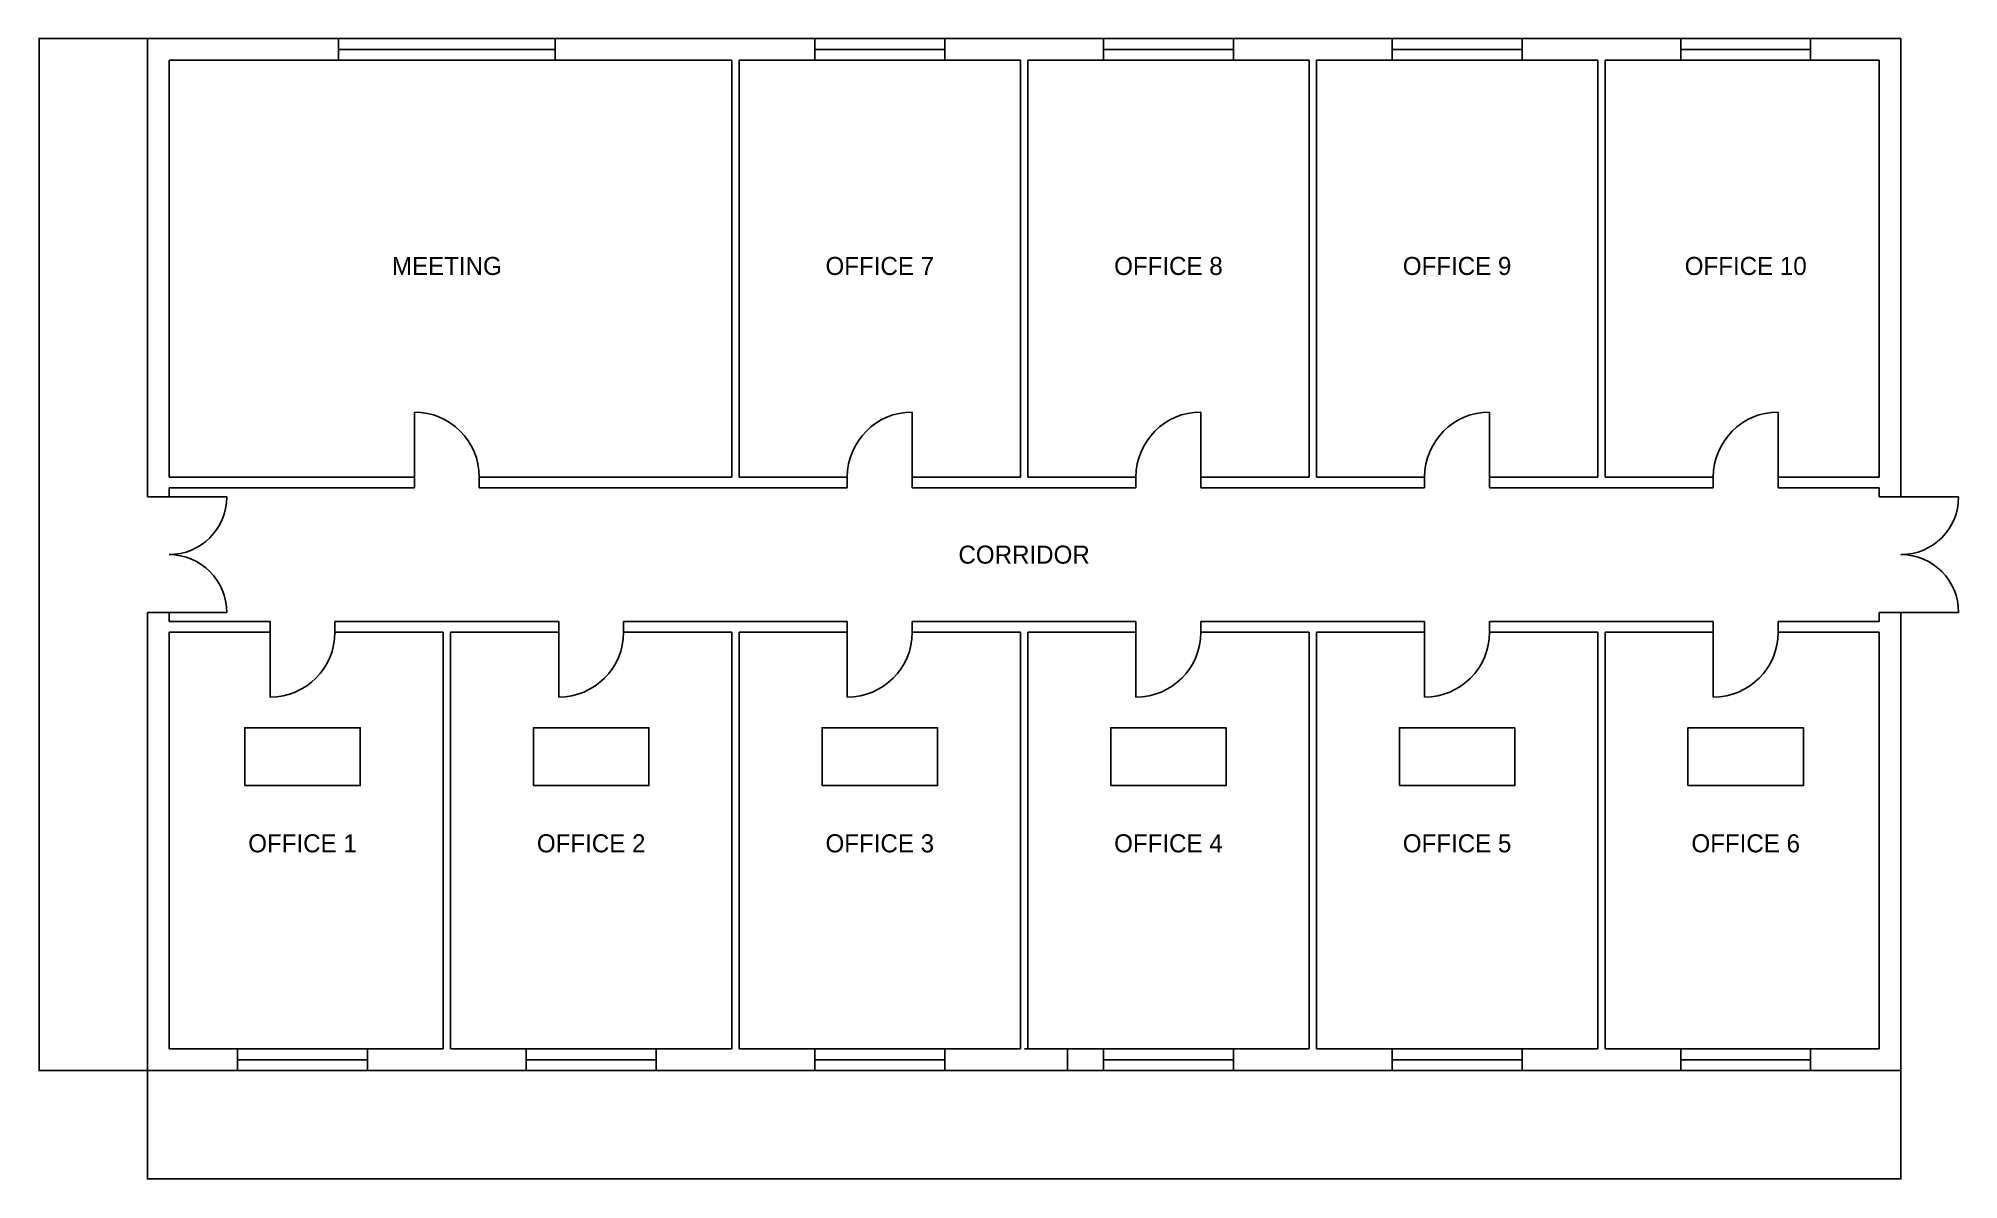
# Model space of a CAD drawing. Header units: inches. Extents: x -65 to 982, y -65 to 557.
import ezdxf
from ezdxf.enums import TextEntityAlignment as Align

# ---------------------------------------------------------------- set-up
doc = ezdxf.new("R2010")
doc.units = ezdxf.units.IN
for name, color, linetype in [('A-ANNO-DIMS', 7, 'Continuous'), ('A-AREA-IDEN', 7, 'Continuous'), ('A-DOOR', 7, 'Continuous'), ('A-GLAZ', 7, 'Continuous'), ('A-WALL', 7, 'Continuous'), ('I-FURN', 7, 'Continuous')]:
    doc.layers.add(name, color=color, linetype=linetype)
doc.styles.add('OpenSansCondensed-Light', font='OpenSansCondensed-Light.ttf')
doc.dimstyles.new('EZDXF', dxfattribs={"dimtxt": 0.25, "dimasz": 0.175, "dimexe": 0.375, "dimexo": 0.125, "dimgap": 0.1, "dimtad": 1, "dimlfac": 100, "dimzin": 12, "dimdsep": 46, "dimtxsty": 'OpenSansCondensed-Light', "dimblk": 'ARCHTICK', "dimcen": 2.5, "dimazin": 3, "dimtfac": 0.5, "dimtmove": 2, "dimatfit": 3})

# ---------------------------------------------------------------- blocks, each defined once
blk = doc.blocks.new('DOOR_SWING')
blk.add_line((0, 0), (0, 1))
blk.add_arc((0, 0), 1, 0, 90)
blk = doc.blocks.new('WINDOW_3L')
for p, q in [((0, 0.5), (1, 0.5)), ((0, -0.5), (0, 0.5)), ((1, -0.5), (1, 0.5)), ((0, 0), (1, 0)), ((0, -0.5), (1, -0.5))]:
    blk.add_line(p, q)
blk = doc.blocks.new('_ARCHTICK')
at = {"color": 0, "linetype": 'BYBLOCK', "const_width": 0.15}
blk.add_lwpolyline([(-0.5, -0.5), (0.5, 0.5)], dxfattribs=at)

msp = doc.modelspace()

# ---------------------------------------------------------------- linework, layer by layer
at = {"layer": 'A-WALL'}
for p, q in [((-5.90551, 307.08661), (-5.90551, 557.08661)), ((-5.90551, 557.08661), (98.4252, 557.08661)), ((98.4252, 557.08661), (98.4252, 545.27559)), ((216.53543, 557.08661), (358.26772, 557.08661)), ((216.53543, 545.27559), (216.53543, 557.08661)), ((358.26772, 557.08661), (358.26772, 545.27559)), ((429.13386, 557.08661), (515.74803, 557.08661)), ((429.13386, 545.27559), (429.13386, 557.08661)), ((515.74803, 557.08661), (515.74803, 545.27559)), ((586.61417, 557.08661), (673.22835, 557.08661)), ((586.61417, 545.27559), (586.61417, 557.08661)), ((673.22835, 557.08661), (673.22835, 545.27559)), ((744.09449, 557.08661), (830.70866, 557.08661)), ((744.09449, 545.27559), (744.09449, 557.08661)), ((830.70866, 557.08661), (830.70866, 545.27559)), ((901.5748, 557.08661), (950.7874, 557.08661)), ((901.5748, 545.27559), (901.5748, 557.08661)), ((950.7874, 557.08661), (950.7874, 307.08661)), ((98.4252, 545.27559), (5.90551, 545.27559)), ((5.90551, 545.27559), (5.90551, 317.91339)), ((312.99213, 545.27559), (216.53543, 545.27559)), ((312.99213, 317.91339), (312.99213, 545.27559)), ((358.26772, 545.27559), (316.92913, 545.27559)), ((316.92913, 545.27559), (316.92913, 317.91339)), ((470.47244, 545.27559), (429.13386, 545.27559)), ((470.47244, 317.91339), (470.47244, 545.27559)), ((515.74803, 545.27559), (474.40945, 545.27559)), ((474.40945, 545.27559), (474.40945, 317.91339)), ((627.95276, 545.27559), (586.61417, 545.27559)), ((627.95276, 317.91339), (627.95276, 545.27559)), ((673.22835, 545.27559), (631.88976, 545.27559)), ((631.88976, 545.27559), (631.88976, 317.91339)), ((785.43307, 545.27559), (744.09449, 545.27559)), ((785.43307, 317.91339), (785.43307, 545.27559)), ((830.70866, 545.27559), (789.37008, 545.27559)), ((789.37008, 545.27559), (789.37008, 317.91339)), ((938.97638, 545.27559), (901.5748, 545.27559)), ((938.97638, 317.91339), (938.97638, 545.27559)), ((5.90551, 317.91339), (139.76378, 317.91339)), ((139.76378, 317.91339), (139.76378, 312.00787)), ((175.19685, 312.00787), (175.19685, 317.91339)), ((175.19685, 317.91339), (312.99213, 317.91339)), ((316.92913, 317.91339), (375.98425, 317.91339)), ((375.98425, 317.91339), (375.98425, 312.00787)), ((411.41732, 312.00787), (411.41732, 317.91339)), ((411.41732, 317.91339), (470.47244, 317.91339)), ((474.40945, 317.91339), (533.46457, 317.91339)), ((533.46457, 317.91339), (533.46457, 312.00787)), ((568.89764, 312.00787), (568.89764, 317.91339)), ((568.89764, 317.91339), (627.95276, 317.91339)), ((631.88976, 317.91339), (690.94488, 317.91339)), ((690.94488, 317.91339), (690.94488, 312.00787)), ((726.37795, 312.00787), (726.37795, 317.91339)), ((726.37795, 317.91339), (785.43307, 317.91339)), ((789.37008, 317.91339), (848.4252, 317.91339)), ((848.4252, 317.91339), (848.4252, 312.00787)), ((883.85827, 312.00787), (883.85827, 317.91339)), ((883.85827, 317.91339), (938.97638, 317.91339)), ((5.90551, 307.08661), (-5.90551, 307.08661)), ((139.76378, 312.00787), (5.90551, 312.00787)), ((5.90551, 312.00787), (5.90551, 307.08661)), ((375.98425, 312.00787), (175.19685, 312.00787)), ((533.46457, 312.00787), (411.41732, 312.00787)), ((690.94488, 312.00787), (568.89764, 312.00787)), ((848.4252, 312.00787), (726.37795, 312.00787)), ((938.97638, 312.00787), (883.85827, 312.00787)), ((938.97638, 307.08661), (938.97638, 312.00787)), ((950.7874, 307.08661), (938.97638, 307.08661)), ((-5.90551, -5.90551), (-5.90551, 244.09449)), ((-5.90551, 244.09449), (5.90551, 244.09449)), ((5.90551, 244.09449), (5.90551, 239.17323)), ((938.97638, 239.17323), (938.97638, 244.09449)), ((938.97638, 244.09449), (950.7874, 244.09449)), ((950.7874, 244.09449), (950.7874, -5.90551)), ((5.90551, 239.17323), (61.02362, 239.17323)), ((61.02362, 233.26772), (5.90551, 233.26772)), ((5.90551, 233.26772), (5.90551, 5.90551)), ((61.02362, 239.17323), (61.02362, 233.26772)), ((96.45669, 233.26772), (96.45669, 239.17323)), ((96.45669, 239.17323), (218.50394, 239.17323)), ((155.51181, 233.26772), (96.45669, 233.26772)), ((155.51181, 5.90551), (155.51181, 233.26772)), ((218.50394, 233.26772), (159.44882, 233.26772)), ((159.44882, 233.26772), (159.44882, 5.90551)), ((218.50394, 239.17323), (218.50394, 233.26772)), ((253.93701, 233.26772), (253.93701, 239.17323)), ((253.93701, 239.17323), (375.98425, 239.17323)), ((312.99213, 233.26772), (253.93701, 233.26772)), ((312.99213, 5.90551), (312.99213, 233.26772)), ((375.98425, 233.26772), (316.92913, 233.26772)), ((316.92913, 233.26772), (316.92913, 5.90551)), ((375.98425, 239.17323), (375.98425, 233.26772)), ((411.41732, 233.26772), (411.41732, 239.17323)), ((411.41732, 239.17323), (533.46457, 239.17323)), ((470.47244, 233.26772), (411.41732, 233.26772)), ((470.47244, 5.90551), (470.47244, 233.26772)), ((533.46457, 233.26772), (474.40945, 233.26772)), ((474.40945, 233.26772), (474.40945, 5.90551)), ((533.46457, 239.17323), (533.46457, 233.26772)), ((568.89764, 233.26772), (568.89764, 239.17323)), ((568.89764, 239.17323), (690.94488, 239.17323)), ((627.95276, 233.26772), (568.89764, 233.26772)), ((627.95276, 5.90551), (627.95276, 233.26772)), ((690.94488, 233.26772), (631.88976, 233.26772)), ((631.88976, 233.26772), (631.88976, 5.90551)), ((690.94488, 239.17323), (690.94488, 233.26772)), ((726.37795, 233.26772), (726.37795, 239.17323)), ((726.37795, 239.17323), (848.4252, 239.17323)), ((785.43307, 233.26772), (726.37795, 233.26772)), ((785.43307, 5.90551), (785.43307, 233.26772)), ((848.4252, 233.26772), (789.37008, 233.26772)), ((789.37008, 233.26772), (789.37008, 5.90551)), ((848.4252, 239.17323), (848.4252, 233.26772)), ((883.85827, 233.26772), (883.85827, 239.17323)), ((883.85827, 239.17323), (938.97638, 239.17323)), ((938.97638, 233.26772), (883.85827, 233.26772)), ((938.97638, 5.90551), (938.97638, 233.26772)), ((5.90551, 5.90551), (43.30709, 5.90551)), ((43.30709, 5.90551), (43.30709, -5.90551)), ((114.17323, -5.90551), (114.17323, 5.90551)), ((114.17323, 5.90551), (155.51181, 5.90551)), ((159.44882, 5.90551), (200.7874, 5.90551)), ((200.7874, 5.90551), (200.7874, -5.90551)), ((271.65354, -5.90551), (271.65354, 5.90551)), ((271.65354, 5.90551), (312.99213, 5.90551)), ((316.92913, 5.90551), (358.26772, 5.90551)), ((358.26772, 5.90551), (358.26772, -5.90551)), ((429.13386, -5.90551), (429.13386, 5.90551)), ((429.13386, 5.90551), (470.47244, 5.90551)), ((474.40945, 5.90551), (515.74803, 5.90551)), ((515.74803, 5.90551), (515.74803, -5.90551)), ((586.61417, -5.90551), (586.61417, 5.90551)), ((586.61417, 5.90551), (627.95276, 5.90551)), ((631.88976, 5.90551), (673.22835, 5.90551)), ((673.22835, 5.90551), (673.22835, -5.90551)), ((744.09449, -5.90551), (744.09449, 5.90551)), ((744.09449, 5.90551), (785.43307, 5.90551)), ((789.37008, 5.90551), (830.70866, 5.90551)), ((830.70866, 5.90551), (830.70866, -5.90551)), ((901.5748, -5.90551), (901.5748, 5.90551)), ((901.5748, 5.90551), (938.97638, 5.90551)), ((43.30709, -5.90551), (-5.90551, -5.90551)), ((200.7874, -5.90551), (114.17323, -5.90551)), ((358.26772, -5.90551), (271.65354, -5.90551)), ((515.74803, -5.90551), (429.13386, -5.90551)), ((673.22835, -5.90551), (586.61417, -5.90551)), ((830.70866, -5.90551), (744.09449, -5.90551)), ((950.7874, -5.90551), (901.5748, -5.90551))]:
    msp.add_line(p, q, dxfattribs=at)
at = {"layer": 'I-FURN'}
for points in [[(47.24409, 149.6063), (110.23622, 149.6063), (110.23622, 181.10236), (47.24409, 181.10236)], [(204.72441, 149.6063), (267.71654, 149.6063), (267.71654, 181.10236), (204.72441, 181.10236)], [(362.20472, 149.6063), (425.19685, 149.6063), (425.19685, 181.10236), (362.20472, 181.10236)], [(519.68504, 149.6063), (582.67717, 149.6063), (582.67717, 181.10236), (519.68504, 181.10236)], [(677.16535, 149.6063), (740.15748, 149.6063), (740.15748, 181.10236), (677.16535, 181.10236)], [(834.64567, 149.6063), (897.6378, 149.6063), (897.6378, 181.10236), (834.64567, 181.10236)]]:
    msp.add_lwpolyline(points, close=True, dxfattribs=at)

# ---------------------------------------------------------------- block references
at = {"layer": 'A-DOOR', "xscale": 35.43307086614173}
for p, yscale in [((139.76378, 317.91339), 35.43307086614173), ((61.02362, 233.26772), -35.43307086614173), ((218.50394, 233.26772), -35.43307086614173), ((375.98425, 233.26772), -35.43307086614173), ((533.46457, 233.26772), -35.43307086614173), ((690.94488, 233.26772), -35.43307086614173), ((848.4252, 233.26772), -35.43307086614173)]:
    msp.add_blockref('DOOR_SWING', p, dxfattribs=dict(at, yscale=yscale))
at = {"layer": 'A-DOOR'}
for p, xscale, yscale, rotation in [((411.41732, 317.91339), 35.43307086614173, -35.43307086614173, -180), ((568.89764, 317.91339), 35.43307086614173, -35.43307086614173, -180), ((726.37795, 317.91339), 35.43307086614173, -35.43307086614173, -180), ((883.85827, 317.91339), 35.43307086614173, -35.43307086614173, -180), ((5.90551, 307.08661), 31.496062992125985, 31.496062992125985, -90), ((950.7874, 307.08661), 31.496062992125985, 31.496062992125985, -90), ((5.90551, 244.09449), 31.496062992125985, -31.496062992125985, 90), ((950.7874, 244.09449), 31.496062992125985, -31.496062992125985, 90)]:
    msp.add_blockref('DOOR_SWING', p, dxfattribs=dict(at, xscale=xscale, yscale=yscale, rotation=rotation))
at = {"layer": 'A-GLAZ', "yscale": 11.811023622047244, "rotation": 180}
for p, xscale in [((216.53543, 551.1811), 118.11023622047244), ((429.13386, 551.1811), 70.86614173228347), ((586.61417, 551.1811), 70.86614173228347), ((744.09449, 551.1811), 70.86614173228347), ((901.5748, 551.1811), 70.86614173228347)]:
    msp.add_blockref('WINDOW_3L', p, dxfattribs=dict(at, xscale=xscale))
at = {"layer": 'A-GLAZ', "xscale": 70.86614173228347, "yscale": 11.811023622047244}
for p in [(43.30709, 0), (200.7874, 0), (358.26772, 0), (515.74803, 0), (673.22835, 0), (830.70866, 0)]:
    msp.add_blockref('WINDOW_3L', p, dxfattribs=at)

# ---------------------------------------------------------------- texts
at = {"layer": 'A-AREA-IDEN'}
for s, p in [('MEETING', (157.48031, 433.07087)), ('OFFICE 7', (393.70079, 433.07087)), ('OFFICE 8', (551.1811, 433.07087)), ('OFFICE 9', (708.66142, 433.07087)), ('OFFICE 10', (866.14173, 433.07087)), ('CORRIDOR', (472.44094, 275.59055)), ('OFFICE 1', (78.74016, 118.11024)), ('OFFICE 2', (236.22047, 118.11024)), ('OFFICE 3', (393.70079, 118.11024)), ('OFFICE 4', (551.1811, 118.11024)), ('OFFICE 5', (708.66142, 118.11024)), ('OFFICE 6', (866.14173, 118.11024))]:
    msp.add_text(s, height=9.84252, dxfattribs=at).set_placement(p, align=Align.MIDDLE_CENTER)

# ---------------------------------------------------------------- dimensions: what is measured, and where the dimension line sits
at = {"layer": 'A-ANNO-DIMS'}
for base, p1, p2 in [((-64.96063, -5.90551), (-5.90551, -5.90551), (-5.90551, 557.08661)), ((496.06299, -5.90551), (472.44094, -5.90551), (472.44094, 5.90551))]:
    msp.add_linear_dim(base=base, p1=p1, p2=p2, angle=90, dimstyle='EZDXF', dxfattribs=at).render()
msp.add_linear_dim(base=(-5.90551, -64.96063), p1=(-5.90551, -5.90551), p2=(950.7874, -5.90551), dimstyle='EZDXF', dxfattribs=at).render()

doc.saveas('drawing.dxf')
